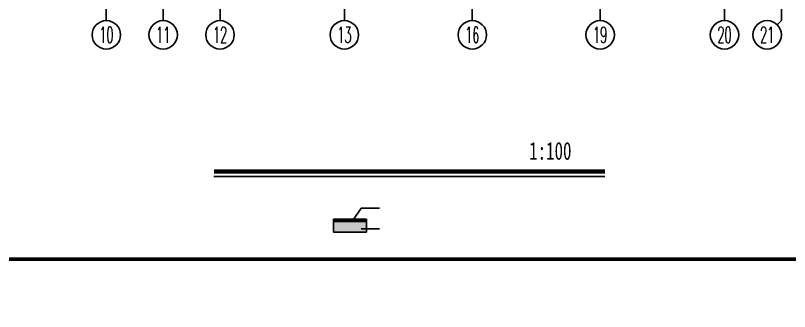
# Model space of a CAD drawing. Extents: x -726032 to 135930, y -151624 to 587044.
# Drawn here: x -597958 to -569635, y 531826 to 542669 of the extents above; entities that cross this region are included whole.
import ezdxf
from ezdxf.enums import TextEntityAlignment as Align

# ---------------------------------------------------------------- set-up
doc = ezdxf.new("R2010")
doc.units = 0
doc.header["$LTSCALE"] = 1000
doc.header["$MEASUREMENT"] = 0
doc.layers.get('0').update_dxf_attribs({"linetype": 'CONTINUOUS'})
for name, color, linetype in [('AXIS', 245, 'CONTINUOUS'), ('AXIS_TEXT', 7, 'CONTINUOUS'), ('COLUMN', 170, 'CONTINUOUS'), ('LAYER1', 7, 'CONTINUOUS'), ('PUB_TEXT', 142, 'CONTINUOUS'), ('PUB_TITLE', 1, 'CONTINUOUS')]:
    doc.layers.add(name, color=color, linetype=linetype)
doc.styles.add('-宋体', font='SimSun.ttf', dxfattribs={"width": 0.8})
doc.styles.add('COMPLEX', font='COMPLEX')

# ---------------------------------------------------------------- blocks, each defined once
blk = doc.blocks.new('_AXISO')
blk.add_circle((0, 0), 0.5)
at = {"layer": 'AXIS_TEXT', "style": 'COMPLEX', "width": 1.041667}
blk.add_attdef('A', text='', height=0.56, dxfattribs=at).set_placement((-0.25, -0.28), (0.25, -0.28), align=Align.FIT)
blk = doc.blocks.new('_AXISO2')
blk.add_line((0.354, 0.146), (0.5, 0))
blk.add_circle((0, 0.5), 0.5)
at = {"layer": 'AXIS_TEXT', "style": 'COMPLEX', "width": 1.041667}
blk.add_attdef('A', text='', height=0.56, dxfattribs=at).set_placement((-0.25, 0.22), (0.25, 0.22), align=Align.FIT)

msp = doc.modelspace()

# ---------------------------------------------------------------- hatches: boundary and pattern name
at = {"layer": 'COLUMN'}
msp.add_hatch(color=256, dxfattribs=at).paths.add_polyline_path([(-585114.5, 534738.8), (-585114.5, 535128.8), (-586318.7, 535128.8), (-586318.7, 534738.8)])
at = {"layer": 'LAYER1'}
h = msp.add_hatch(dxfattribs=at)
h.set_pattern_fill('DOTS', color=136, scale=390, style=0)
h.set_pattern_definition([(0, (-841205.332, 521016.872), (12.1875, 24.375), [0, -24.375])])
h.paths.add_polyline_path([(-585114.5, 535128.8), (-585114.5, 535206.8), (-586318.7, 535206.8), (-586318.7, 535128.8)])

# ---------------------------------------------------------------- linework, layer by layer
at = {"layer": 'AXIS'}
for p, q in [((-594633.9, 542480), (-594633.9, 546557.4)), ((-592553.9, 542480), (-592553.9, 546557.4)), ((-590473.9, 542480), (-590473.9, 546557.4)), ((-585923.9, 542480), (-585923.9, 546557.4)), ((-581243.9, 542480), (-581243.9, 546557.4)), ((-576563.9, 542480), (-576563.9, 546557.4)), ((-572013.9, 542480), (-572013.9, 546557.4)), ((-569933.9, 542480), (-569933.9, 546557.4))]:
    msp.add_line(p, q, dxfattribs=at)
at = {"layer": 'LAYER1', "color": 136}
for p, q in [((-585609.1, 535154.4), (-585303.9, 535612)), ((-585303.9, 535612), (-584634.8, 535612)), ((-586318.7, 534738.8), (-586318.7, 535206.8)), ((-586318.7, 535206.8), (-585114.5, 535206.8)), ((-586318.7, 535128.8), (-585114.5, 535128.8)), ((-585114.5, 535206.8), (-585114.5, 534738.8)), ((-586318.7, 534738.8), (-585114.5, 534738.8)), ((-585303.9, 534851.2), (-584634.8, 534851.2))]:
    msp.add_line(p, q, dxfattribs=at)
at = {"layer": 'LAYER1', "color": 136, "const_width": 32.5}
msp.add_lwpolyline([(-585625.3, 535154.4, 1), (-585592.8, 535154.4, 1)], format="xyb", close=True, dxfattribs=at)
at = {"layer": 'PUB_TEXT'}
msp.add_line((-590697, 536775), (-576391.5, 536775), dxfattribs=at)
at = {"layer": 'PUB_TEXT', "const_width": 156}
msp.add_lwpolyline([(-590697, 536959.6), (-576391.5, 536959.6)], dxfattribs=at)
at = {"layer": 'PUB_TITLE'}
for points, const_width in [([(-629442.4, 532443.9), (-532852.4, 532443.9), (-532852.4, 587043.9), (-629442.4, 587043.9)], 0.234), ([(-626842.4, 533743.9), (-534152.4, 533743.9), (-534152.4, 585743.9), (-626842.4, 585743.9)], 130), ([(-629442.4, 477843.9), (-532852.4, 477843.9), (-532852.4, 532443.9), (-629442.4, 532443.9)], 0.234)]:
    msp.add_lwpolyline(points, close=True, dxfattribs=dict(at, const_width=const_width))

# ---------------------------------------------------------------- block references
at = {"layer": 'AXIS'}
ref = msp.add_blockref('_AXISO', (-594633.9, 541960), dxfattribs=dict(at, xscale=1040, yscale=1040, zscale=1040))
ref.add_attrib('A', '10', dxfattribs={"layer": 'AXIS_TEXT', "height": 582.4, "style": 'COMPLEX', "width": 0.646552}).set_placement((-594893.9, 541668.8), (-594373.9, 541668.8), align=Align.FIT)
ref = msp.add_blockref('_AXISO', (-592553.9, 541960), dxfattribs=dict(at, xscale=1040, yscale=1040, zscale=1040))
ref.add_attrib('A', '11', dxfattribs={"layer": 'AXIS_TEXT', "height": 582.4, "style": 'COMPLEX', "width": 0.78125}).set_placement((-592813.9, 541668.8), (-592293.9, 541668.8), align=Align.FIT)
ref = msp.add_blockref('_AXISO', (-590473.9, 541960), dxfattribs=dict(at, xscale=1040, yscale=1040, zscale=1040))
ref.add_attrib('A', '12', dxfattribs={"layer": 'AXIS_TEXT', "height": 582.4, "style": 'COMPLEX', "width": 0.646552}).set_placement((-590733.9, 541668.8), (-590213.9, 541668.8), align=Align.FIT)
ref = msp.add_blockref('_AXISO', (-585923.9, 541960), dxfattribs=dict(at, xscale=1040, yscale=1040, zscale=1040))
ref.add_attrib('A', '13', dxfattribs={"layer": 'AXIS_TEXT', "height": 582.4, "style": 'COMPLEX', "width": 0.646552}).set_placement((-586183.9, 541668.8), (-585663.9, 541668.8), align=Align.FIT)
ref = msp.add_blockref('_AXISO', (-581243.9, 541960), dxfattribs=dict(at, xscale=1040, yscale=1040, zscale=1040))
ref.add_attrib('A', '16', dxfattribs={"layer": 'AXIS_TEXT', "height": 582.4, "style": 'COMPLEX', "width": 0.646552}).set_placement((-581503.9, 541668.8), (-580983.9, 541668.8), align=Align.FIT)
ref = msp.add_blockref('_AXISO', (-576563.9, 541960), dxfattribs=dict(at, xscale=1040, yscale=1040, zscale=1040))
ref.add_attrib('A', '19', dxfattribs={"layer": 'AXIS_TEXT', "height": 582.4, "style": 'COMPLEX', "width": 0.646552}).set_placement((-576823.9, 541668.8), (-576303.9, 541668.8), align=Align.FIT)
ref = msp.add_blockref('_AXISO', (-572013.9, 541960), dxfattribs=dict(at, xscale=1040, yscale=1040, zscale=1040))
ref.add_attrib('A', '20', dxfattribs={"layer": 'AXIS_TEXT', "height": 582.4, "style": 'COMPLEX', "width": 0.551471}).set_placement((-572273.9, 541668.8), (-571753.9, 541668.8), align=Align.FIT)
ref = msp.add_blockref('_AXISO2', (-569933.9, 541960), dxfattribs=dict(at, xscale=1040, yscale=1040, zscale=1040, rotation=90))
ref.add_attrib('A', '21', dxfattribs={"layer": 'AXIS_TEXT', "height": 582.4, "style": 'COMPLEX', "width": 0.646552}).set_placement((-570713.9, 541668.8), (-570193.9, 541668.8), align=Align.FIT)

# ---------------------------------------------------------------- texts
at = {"layer": 'PUB_TEXT', "style": '-宋体', "width": 0.7}
msp.add_text('1:100', height=650, dxfattribs=at).set_placement((-579161.2, 537385.6))

doc.saveas('drawing.dxf')
